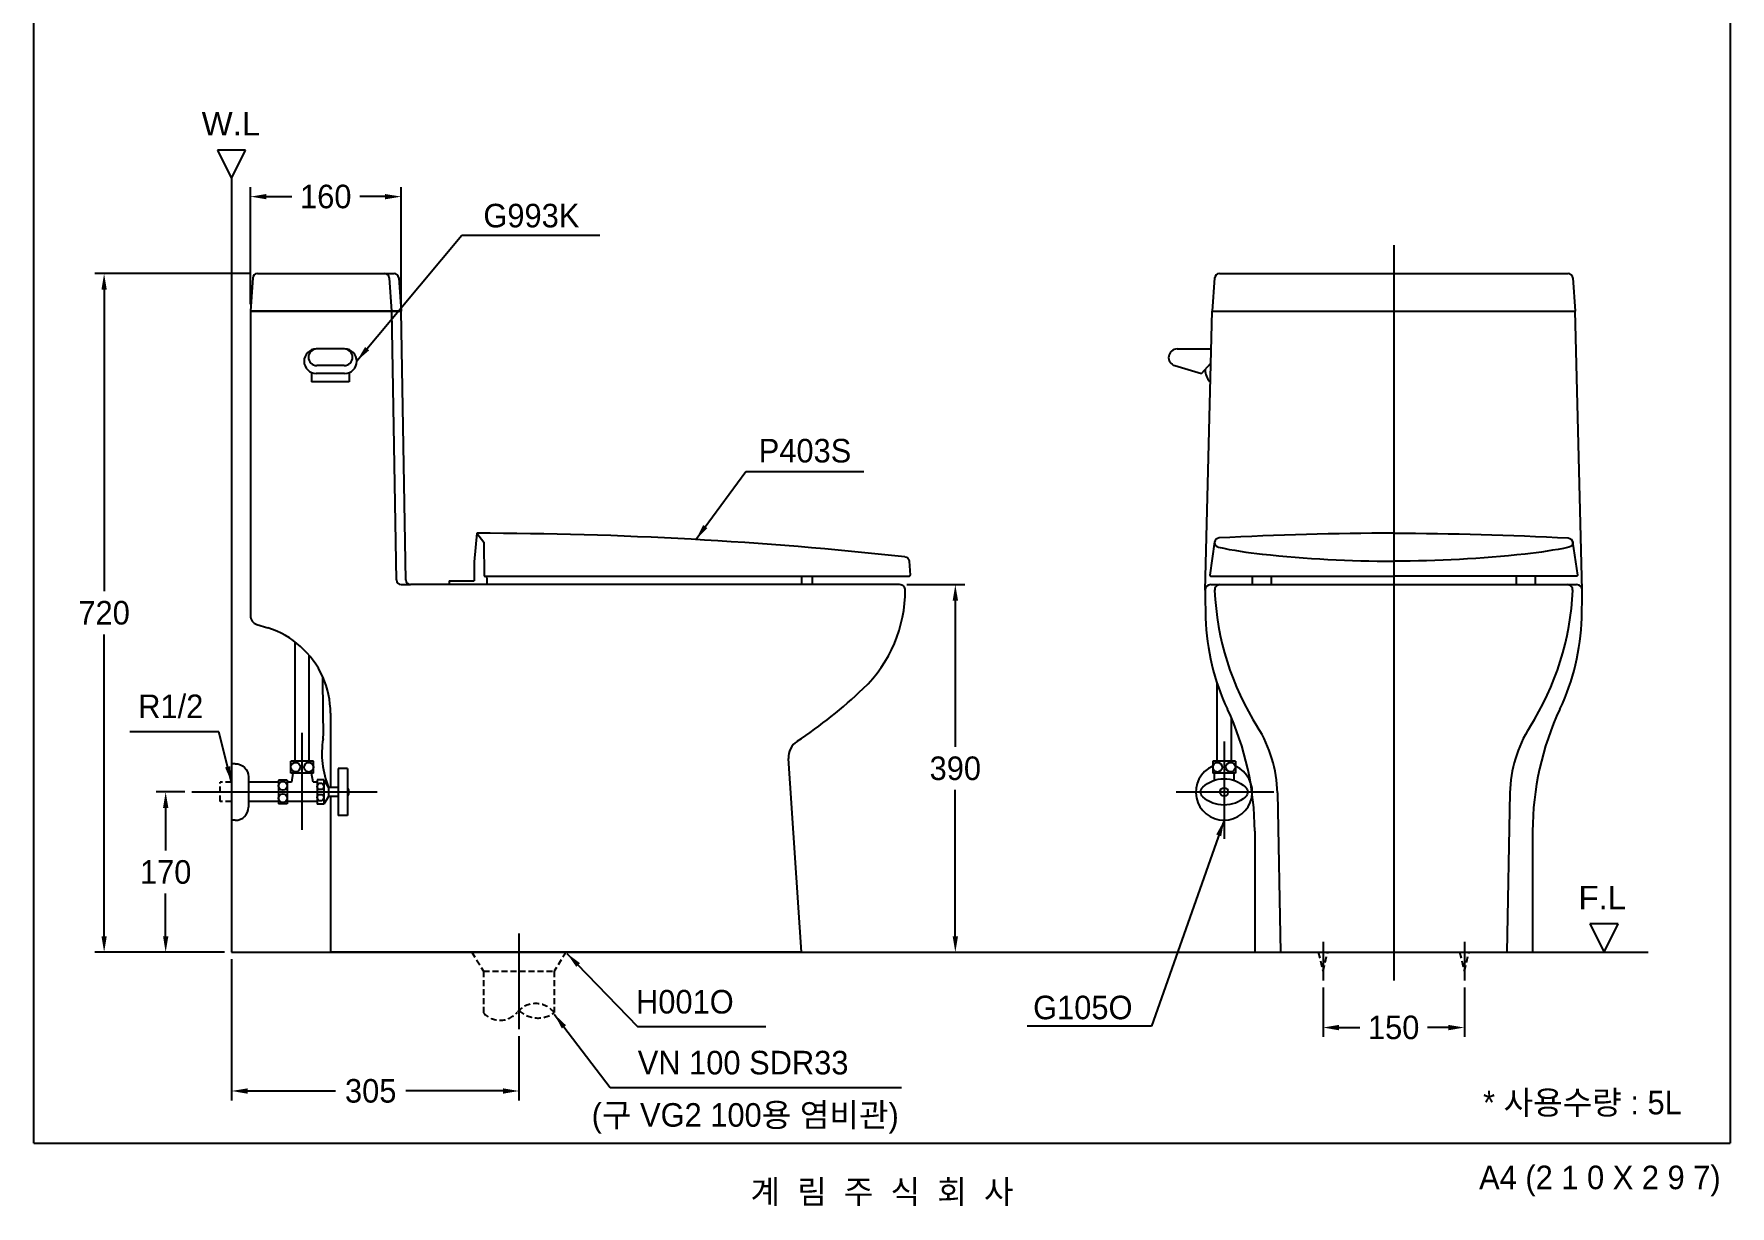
# Model space of a CAD drawing. Header units: millimetres. Extents: x 0 to 1800, y -67 to 2530.
# Drawn here: x 0 to 1800, y -67 to 1177 of the extents above; entities that cross this region are included whole.
import ezdxf
from ezdxf.enums import TextEntityAlignment as Align
from ezdxf.lldxf.tags import DXFTag

# ---------------------------------------------------------------- set-up
doc = ezdxf.new("R2010")
doc.units = ezdxf.units.MM
doc.linetypes.add('DASHED2', pattern=[9.525, 6.35, -3.175])
for name, color, linetype in [('TEXT', 7, 'Continuous'), ('내부선 및 부속', 4, 'Continuous'), ('도각라인', 255, 'Continuous'), ('외형선', 3, 'Continuous'), ('점선', 6, 'DASHED2'), ('중심선', 1, 'DASHED'), ('치수선', 7, 'Continuous')]:
    doc.layers.add(name, color=color, linetype=linetype)
doc.styles.add('____', font='')
doc.styles.add('타이틀', font='H2GTRM.TTF', dxfattribs={"height": 25})
doc.styles.get('____').set_extended_font_data('굴림')
tags = doc.linetypes.add('DASHDOT', pattern=[70, 31, -13, 13, -13]).pattern_tags.tags
tags[10:11] = [DXFTag(74, 4), DXFTag(75, 0), DXFTag(340, '0'), DXFTag(46, 0.0), DXFTag(50, 0.0), DXFTag(44, 0.0), DXFTag(45, 0.0)]
tags[8:9] = [DXFTag(74, 4), DXFTag(75, 0), DXFTag(340, '0'), DXFTag(46, 0.0), DXFTag(50, 0.0), DXFTag(44, 0.0), DXFTag(45, 0.0)]
tags[6:7] = [DXFTag(74, 4), DXFTag(75, 0), DXFTag(340, '0'), DXFTag(46, 0.0), DXFTag(50, 0.0), DXFTag(44, 0.0), DXFTag(45, 0.0)]
tags[4:5] = [DXFTag(74, 4), DXFTag(75, 0), DXFTag(340, '0'), DXFTag(46, 0.0), DXFTag(50, 0.0), DXFTag(44, 0.0), DXFTag(45, 0.0)]
tags = doc.linetypes.add('DASHED', pattern=[25.72, 12.86, -12.86]).pattern_tags.tags
tags[6:7] = [DXFTag(74, 4), DXFTag(75, 0), DXFTag(340, '0'), DXFTag(46, 0.0), DXFTag(50, 0.0), DXFTag(44, 0.0), DXFTag(45, 0.0)]
tags[4:5] = [DXFTag(74, 4), DXFTag(75, 0), DXFTag(340, '0'), DXFTag(46, 0.0), DXFTag(50, 0.0), DXFTag(44, 0.0), DXFTag(45, 0.0)]
doc.dimstyles.new('MSADIM', dxfattribs={"dimtxt": 33, "dimasz": 17, "dimexe": 10, "dimexo": 7.5, "dimgap": 10, "dimtad": 0, "dimtih": 1, "dimtoh": 1, "dimdec": 0, "dimzin": 1, "dimdsep": 46, "dimtxsty": '____', "dimcen": 11.25, "dimadec": 0, "dimazin": 0, "dimtfac": 1, "dimtdec": 0, "dimtix": 1, "dimtmove": 0, "dimatfit": 3, "dimfxl": 1, "dimtolj": 1, "dimtzin": 1, "dimarcsym": 0})

# ---------------------------------------------------------------- blocks, each defined once
blk = doc.blocks.new('*D11')
at = {"layer": '치수선', "color": 0, "linetype": 'Continuous', "lineweight": -2, "transparency": 16777216}
for p, q in [((926.2, 592.4), (987.8, 592.4)), ((977.8, 575.4), (977.8, 420.2)), ((977.8, 219.4), (977.8, 374.6)), ((822.2, 202.4), (987.8, 202.4))]:
    blk.add_line(p, q, dxfattribs=at)
at = {"layer": '치수선', "color": 0, "linetype": 'Continuous', "transparency": 16777216}
for points in [[(975, 575.4), (980.7, 575.4), (977.8, 592.4)], [(975, 219.4), (980.7, 219.4), (977.8, 202.4)]]:
    blk.add_solid(points, dxfattribs=at)
at = {"layer": '치수선', "color": 0, "linetype": 'Continuous', "transparency": 16777216, "insert": (977.8, 397.4), "char_height": 25, "attachment_point": 5, "style": '____'}
blk.add_mtext('\\A1;390', dxfattribs=at)
blk = doc.blocks.new('*D12')
at = {"layer": '치수선', "color": 0, "linetype": 'Continuous', "lineweight": -2, "transparency": 16777216}
for p, q in [((1368, 164.9), (1368, 112.5)), ((1518, 164.9), (1518, 112.5)), ((1385, 122.5), (1407.1, 122.5)), ((1501, 122.5), (1478.9, 122.5))]:
    blk.add_line(p, q, dxfattribs=at)
at = {"layer": '치수선', "color": 0, "linetype": 'Continuous', "transparency": 16777216}
for points in [[(1385, 125.3), (1385, 119.6), (1368, 122.5)], [(1501, 125.3), (1501, 119.6), (1518, 122.5)]]:
    blk.add_solid(points, dxfattribs=at)
at = {"layer": '치수선', "color": 0, "linetype": 'Continuous', "transparency": 16777216, "insert": (1443, 122.5), "char_height": 25, "attachment_point": 5, "style": '____'}
blk.add_mtext('\\A1;150', dxfattribs=at)
blk = doc.blocks.new('*D2')
at = {"layer": '치수선', "color": 0, "linetype": 'Continuous', "lineweight": -2, "transparency": 16777216}
for p, q in [((209.7, 194.9), (209.7, 45.2)), ((514.7, 113.2), (514.7, 45.2)), ((226.7, 55.2), (320, 55.2)), ((497.7, 55.2), (394.7, 55.2))]:
    blk.add_line(p, q, dxfattribs=at)
at = {"layer": '치수선', "color": 0, "linetype": 'Continuous', "transparency": 16777216}
for points in [[(226.7, 58), (226.7, 52.3), (209.7, 55.2)], [(497.7, 58), (497.7, 52.3), (514.7, 55.2)]]:
    blk.add_solid(points, dxfattribs=at)
at = {"layer": '치수선', "color": 0, "linetype": 'Continuous', "transparency": 16777216, "insert": (357.4, 55.2), "char_height": 25, "attachment_point": 5, "style": '____'}
blk.add_mtext('\\A1;305', dxfattribs=at)
blk = doc.blocks.new('*D6')
at = {"layer": '치수선', "color": 0, "linetype": 'Continuous', "lineweight": -2, "transparency": 16777216}
for p, q in [((160.2, 372.4), (129.8, 372.4)), ((139.8, 355.4), (139.8, 310.3)), ((139.8, 219.4), (139.8, 264.6)), ((202.2, 202.4), (129.8, 202.4))]:
    blk.add_line(p, q, dxfattribs=at)
at = {"layer": '치수선', "color": 0, "linetype": 'Continuous', "transparency": 16777216}
for points in [[(137, 355.4), (142.7, 355.4), (139.8, 372.4)], [(137, 219.4), (142.7, 219.4), (139.8, 202.4)]]:
    blk.add_solid(points, dxfattribs=at)
at = {"layer": '치수선', "color": 0, "linetype": 'Continuous', "transparency": 16777216, "insert": (139.8, 287.4), "char_height": 25, "attachment_point": 5, "style": '____'}
blk.add_mtext('\\A1;170', dxfattribs=at)
blk = doc.blocks.new('*D7')
at = {"layer": '치수선', "color": 0, "linetype": 'Continuous', "lineweight": -2, "transparency": 16777216}
for p, q in [((229.7, 922.4), (64.5, 922.4)), ((74.5, 905.4), (74.5, 585.3)), ((74.5, 219.4), (74.5, 539.6)), ((202.2, 202.4), (64.5, 202.4))]:
    blk.add_line(p, q, dxfattribs=at)
at = {"layer": '치수선', "color": 0, "linetype": 'Continuous', "transparency": 16777216}
for points in [[(71.7, 905.4), (77.3, 905.4), (74.5, 922.4)], [(71.7, 219.4), (77.3, 219.4), (74.5, 202.4)]]:
    blk.add_solid(points, dxfattribs=at)
at = {"layer": '치수선', "color": 0, "linetype": 'Continuous', "transparency": 16777216, "insert": (74.5, 562.4), "char_height": 25, "attachment_point": 5, "style": '____'}
blk.add_mtext('\\A1;720', dxfattribs=at)
blk = doc.blocks.new('*D10')
at = {"layer": '치수선', "color": 0, "linetype": 'Continuous', "lineweight": -2, "transparency": 16777216}
for p, q in [((229.7, 889.9), (229.7, 1014)), ((389.7, 889.9), (389.7, 1014)), ((246.7, 1004), (273.8, 1004)), ((372.7, 1004), (345.7, 1004))]:
    blk.add_line(p, q, dxfattribs=at)
at = {"layer": '치수선', "color": 0, "linetype": 'Continuous', "transparency": 16777216}
for points in [[(246.7, 1006.8), (246.7, 1001.2), (229.7, 1004)], [(372.7, 1006.8), (372.7, 1001.2), (389.7, 1004)]]:
    blk.add_solid(points, dxfattribs=at)
at = {"layer": '치수선', "color": 0, "linetype": 'Continuous', "transparency": 16777216, "insert": (309.7, 1004), "char_height": 25, "attachment_point": 5, "style": '____'}
blk.add_mtext('\\A1;160', dxfattribs=at)

msp = doc.modelspace()

# ---------------------------------------------------------------- linework, layer by layer
at = {"layer": '내부선 및 부속'}
for p, q in [((377.1, 917.8), (379.6, 882.4)), ((384.7, 597.3), (379.7, 882.4)), ((1250.5, 882.4), (1635.5, 882.4)), ((389.7, 592.4), (399.7, 592.4)), ((1249, 592.4), (1637, 592.4)), ((314.7, 455.9), (314.7, 377.2)), ((1319.6, 371.6), (1323, 202.4)), ((1566.4, 371.6), (1563, 202.4))]:
    msp.add_line(p, q, dxfattribs=at)
at = {"layer": '내부선 및 부속', "linetype": 'Continuous'}
for p, q in [((329.7, 842.4), (299.7, 842.4)), ((1213.2, 842.4), (1249.5, 842.4)), ((294.7, 817.4), (294.7, 807.4)), ((329.7, 816.4), (299.7, 816.4)), ((329.4, 824.8), (300.1, 824.8)), ((334.7, 817.4), (334.7, 807.4)), ((1210.7, 824.8), (1239.2, 816.4)), ((1239.2, 816.4), (1249.1, 827.3)), ((334.7, 807.4), (294.7, 807.4)), ((1247.7, 807.4), (1248.6, 807.4)), ((469.9, 646.9), (467.2, 616.4)), ((469.9, 646.9), (477.4, 637.4)), ((477.4, 637.4), (477.7, 601.4)), ((1253, 637.7), (1248, 602.6)), ((1632.9, 637.7), (1638, 602.6)), ((467.2, 616.4), (467.2, 596.4)), ((928.8, 617.3), (929.9, 602.5)), ((440.7, 596.4), (440.7, 592.4)), ((440.7, 596.4), (467.2, 596.4)), ((477.7, 601.4), (928.9, 601.4)), ((480.3, 601.4), (480.7, 597.4)), ((480.7, 597.4), (480.7, 592.4)), ((814.5, 601.4), (814.5, 592.4)), ((825.8, 601.4), (825.8, 592.4)), ((1249, 601.4), (1443, 601.4)), ((1293, 601.4), (1293, 592.4)), ((1313, 601.4), (1313, 592.4)), ((1637, 601.4), (1443, 601.4)), ((1573, 601.4), (1573, 592.4)), ((1593, 601.4), (1593, 592.4)), ((277.2, 405.2), (277.2, 531.6)), ((292.2, 405.2), (292.2, 517.3)), ((1255.5, 488.3), (1255.5, 405.2)), ((1270.5, 451.6), (1270.5, 405.2)), ((213.7, 402.4), (209.7, 402.4)), ((296.7, 405.2), (272.7, 405.2)), ((272.7, 392.2), (272.7, 405.2)), ((296.7, 392.2), (296.7, 405.2)), ((322.7, 397.4), (322.7, 347.4)), ((332.7, 397.4), (322.7, 397.4)), ((332.7, 397.4), (332.7, 347.4)), ((1251, 405.2), (1251, 392.2)), ((1275, 405.2), (1251, 405.2)), ((1275, 405.2), (1275, 392.2)), ((227.7, 388.4), (227.7, 356.4)), ((259.7, 382.7), (227.7, 382.7)), ((259.7, 384.9), (259.7, 359.9)), ((268.7, 384.9), (259.7, 384.9)), ((268.7, 384.9), (268.7, 359.9)), ((273.2, 382.7), (268.7, 382.7)), ((296.7, 392.2), (272.7, 392.2)), ((274.7, 392.2), (273.2, 382.7)), ((296.2, 382.7), (294.7, 392.2)), ((300.7, 382.7), (296.2, 382.7)), ((307.7, 385.4), (300.7, 385.4)), ((300.7, 385.4), (300.7, 359.4)), ((307.7, 385.4), (307.7, 359.4)), ((307.7, 385.4), (312.7, 377.2)), ((1275, 392.2), (1251, 392.2)), ((1252.5, 392.2), (1252.5, 384.7)), ((1273.5, 392.2), (1273.5, 384.7)), ((259.7, 362.2), (227.7, 362.2)), ((300.7, 362.2), (268.7, 362.2)), ((312.7, 367.7), (307.7, 359.4)), ((312.7, 377.2), (312.7, 367.7)), ((322.7, 377.2), (312.7, 377.2)), ((322.7, 367.7), (312.7, 367.7)), ((213.7, 342.4), (209.7, 342.4)), ((268.7, 359.9), (259.7, 359.9)), ((307.7, 359.4), (300.7, 359.4)), ((332.7, 347.4), (322.7, 347.4))]:
    msp.add_line(p, q, dxfattribs=at)
at = {"layer": '내부선 및 부속', "linetype": 'Continuous', "flags": 128}
for points in [[(1443, 646.9, -0.013433), (1628.3, 641.9)], [(1629, 632, -0.023608), (1582.4, 624.8)], [(1628.3, 641.9, -0.87974), (1629, 632)], [(924.4, 621.9, -0.36159), (928.8, 617.3)], [(1582.4, 624.8, -0.026861), (1443, 617.3)], [(1638, 602.6, -0.456652), (1637, 601.4)], [(213.7, 402.4, -0.414214), (227.7, 388.4)], [(1240.3, 377.6, -0.388889), (1285.7, 377.6)], [(332.7, 376.9, -0.31563), (332.7, 367.9)], [(1240.3, 367.3, -0.44), (1240.3, 377.6)], [(1285.7, 367.3, -0.388889), (1240.3, 367.3)], [(1285.7, 377.6, -0.44), (1285.7, 367.3)]]:
    msp.add_lwpolyline(points, format="xyb", dxfattribs=at)
at = {"layer": '내부선 및 부속', "linetype": 'Continuous'}
for centre, radius in [((277.7, 398.8), 5), ((291.7, 398.6), 5), ((1256, 398.6), 5), ((1270, 398.8), 5), ((264.2, 378.9), 4.5), ((304.2, 378.4), 3.5), ((264.2, 365.9), 4.5), ((304.2, 366.4), 3.5), ((1263, 372.4), 4.5)]:
    msp.add_circle(centre, radius, dxfattribs=at)
at = {"layer": '내부선 및 부속'}
for centre, radius, start, end in [((372.1, 917.4), 5, 4.0651, 90), ((389.7, 597.4), 5, 181.0049, 270), ((1249, 586.4), 6, 90, 180), ((1259, 586.4), 6, 90, 182.5352), ((1547.7, 599.2), 295, 182.5093, 212.3856), ((1338.3, 599.2), 295, 327.6144, 357.4907), ((1627, 586.4), 6, 357.4648, 90), ((1637, 586.4), 6, 0, 90), ((219.7, 455.9), 95, 0, 24.0604), ((1184.6, 368.9), 135, 1.1611, 32.3856), ((1701.4, 368.9), 135, 147.6144, 178.8389)]:
    msp.add_arc(centre, radius, start, end, dxfattribs=at)
at = {"layer": '내부선 및 부속', "linetype": 'Continuous'}
for centre, radius, start, end in [((299.7, 829.4), 13, 90, 270), ((300.1, 833.6), 8.82, 90, 270), ((329.4, 833.6), 8.82, 270, 90), ((329.7, 829.4), 13, 270, 90), ((1213.2, 833.4), 9, 90, 253.6627), ((1267.7, 822.4), 25, 184.7191, 216.8699), ((465.1, -3579), 4225.9, 83.7606, 89.9345), ((1258, 636.9), 5, 93.0783, 258.4358), ((1357.2, 1121.9), 500, 258.4358, 263.8454), ((1443, -2803.1), 3450, 90, 93.0783), ((1443, 1917.3), 1300, 263.8454, 270), ((928.9, 602.4), 1, 270, 4.2434), ((1249, 602.4), 1, 171.8244, 270), ((1263, 372.4), 30, 113.5781, 66.4217), ((213.7, 356.4), 14, 270, 360)]:
    msp.add_arc(centre, radius, start, end, dxfattribs=at)
at = {"layer": '도각라인', "color": 7}
for p, q in [((0, 0), (0, 2530)), ((1800, 2530), (1800, 0)), ((0, 0), (1800, 0))]:
    msp.add_line(p, q, dxfattribs=at)
at = {"layer": '외형선', "linetype": 'Continuous'}
for p, q in [((224.7, 1053.3), (194.7, 1053.3)), ((194.7, 1053.3), (209.7, 1023.3)), ((209.7, 1023.3), (224.7, 1053.3)), ((209.7, 1023.3), (209.7, 202.4)), ((1681.3, 232.4), (1651.3, 232.4)), ((1651.3, 232.4), (1666.3, 202.4)), ((1666.3, 202.4), (1681.3, 232.4)), ((209.7, 202.4), (1713.1, 202.4))]:
    msp.add_line(p, q, dxfattribs=at)
at = {"layer": '외형선'}
for p, q in [((237.2, 922.4), (382.2, 922.4)), ((1258, 922.4), (1628, 922.4)), ((232.2, 917.8), (229.7, 882.4)), ((232.2, 917.4), (232.2, 917.6)), ((387.2, 917.8), (389.7, 882.4)), ((1253, 917.8), (1250.5, 882.4)), ((1633, 917.8), (1635.5, 882.4)), ((229.7, 882.4), (229.7, 559.7)), ((389.7, 882.4), (229.7, 882.4)), ((229.7, 882.4), (389.7, 882.4)), ((394.7, 597.3), (389.7, 882.4)), ((1243, 586.6), (1250.5, 882.4)), ((1643, 586.6), (1635.5, 882.4)), ((1643, 586.6), (1635.5, 882.4)), ((918.7, 592.4), (399.7, 592.4)), ((236.7, 550.2), (248.4, 546.5)), ((814.7, 202.4), (800.8, 408.1)), ((314.7, 367.7), (314.7, 202.4)), ((1295.5, 330.7), (1295.5, 202.4)), ((1590.5, 330.7), (1590.5, 202.4)), ((814.7, 202.4), (314.7, 202.4)), ((1295.5, 202.4), (1590.5, 202.4))]:
    msp.add_line(p, q, dxfattribs=at)
for centre, radius, start, end in [((237.2, 917.4), 5, 90, 180), ((382.2, 917.4), 5, 4.0651, 90), ((1258, 917.4), 5, 90, 180), ((1628, 917.4), 5, 0, 90), ((399.7, 597.4), 5, 181.0049, 270), ((779.7, 586.8), 145, 313.7354, 0.1409), ((918.7, 586.4), 6, 359.8561, 90), ((2198.1, 586.4), 955.1, 180, 181.7686), ((687.9, 586.4), 955.1, 358.2314, 0), ((239.7, 559.7), 10, 180, 252.4248), ((219.7, 455.9), 95, 24.0604, 72.4248), ((1488.3, 564.5), 245, 181.7686, 205.1551), ((1397.7, 564.5), 245, 334.8449, 358.2314), ((-55009.2, -195.3), 55320, 0.65171, 0.71458), ((537.8, 839.7), 495, 303.3383, 313.7354), ((990.5, 330.7), 305, 0, 25.1551), ((1895.5, 330.7), 305, 154.8449, 180), ((277.2, 433.6), 30, 350.6738, 0.6517), ((400.6, 413.4), 95, 170.6738, 202.4197), ((820.8, 409.4), 20, 123.3383, 183.8626)]:
    msp.add_arc(centre, radius, start, end, dxfattribs=at)
at = {"layer": '점선'}
for p, q in [((197.7, 362.2), (197.7, 382.7)), ((209.7, 382.7), (197.7, 382.7)), ((209.7, 362.2), (197.7, 362.2)), ((464.7, 202.4), (477.2, 182.4)), ((564.7, 202.4), (552.2, 182.4)), ((1363, 202.4), (1368, 182.4)), ((1368, 182.4), (1373, 202.4)), ((1513, 202.4), (1518, 182.4)), ((1518, 182.4), (1523, 202.4)), ((477.2, 182.4), (477.2, 137.9)), ((477.2, 182.4), (552.2, 182.4)), ((552.2, 182.4), (552.2, 138.3))]:
    msp.add_line(p, q, dxfattribs=at)
for centre, radius, start, end in [((532.4, 122.5), 25.4, 38.5927, 140.2275), ((494.7, 153.8), 23.6, 222.2205, 320.2275), ((534.9, 161.9), 29.3, 226.4632, 306.3085)]:
    msp.add_arc(centre, radius, start, end, dxfattribs=at)
at = {"layer": '중심선', "linetype": 'DASHDOT'}
for p, q in [((1443, 952.4), (1443, 172.4)), ((284.7, 332.2), (284.7, 435.2)), ((1263, 425.9), (1263, 322.8)), ((167.7, 372.4), (364.2, 372.4)), ((1212.2, 372.4), (1315.8, 372.4)), ((514.7, 222.4), (514.7, 120.7)), ((1368, 213.5), (1368, 172.4)), ((1518, 213.5), (1518, 172.4))]:
    msp.add_line(p, q, dxfattribs=at)
at = {"layer": '치수선', "linetype": 'Continuous'}
for p, q in [((471.1, 963.1), (600.6, 963.1)), ((772.4, 712.4), (880.7, 712.4)), ((657.6, 123.6), (776.6, 123.6)), ((1168.9, 124.1), (1053.9, 124.1)), ((628.5, 58.8), (920.8, 58.8))]:
    msp.add_line(p, q, dxfattribs=at)

# ---------------------------------------------------------------- texts
at = {"layer": 'TEXT', "style": '타이틀'}
for s, p in [('* 사용수량 : 5L', (1643.3, 42.9)), ('계  림  주  식  회  사', (900, -51.7))]:
    msp.add_text(s, height=25, dxfattribs=at).set_placement(p, align=Align.MIDDLE_CENTER)
msp.add_text('A4 (2 1 0 X 2 9 7)', height=25, dxfattribs=at).set_placement((1790, -36.5), align=Align.MIDDLE_RIGHT)
at = {"layer": 'TEXT', "char_height": 25, "attachment_point": 1, "line_spacing_factor": 0.963855, "style": '타이틀'}
for s, insert, width in [('\\fArial;W.L', (178, 1093.9), 248.993), ('\\A1;G993K', (477, 996.4), 248.993), ('\\A1;P403S', (769.2, 747), 248.993), ('\\fArial;F.L', (1639.1, 272.8), 248.993), ('\\A1; G105O', (1051.3, 156.3), 248.993), ('\\A1;VN 100 SDR33', (640.8, 97.8), 379.657), ('\\A1;(구 VG2 100{\\fGulim|b0|i0|c129|p50;용 염비관)}', (591.9, 42.3), 379.657)]:
    msp.add_mtext(s, dxfattribs=dict(at, insert=insert, width=width))
at = {"layer": '치수선', "linetype": 'Continuous', "char_height": 25, "attachment_point": 1, "line_spacing_factor": 0.963855, "style": '타이틀'}
for s, insert, width in [('\\A1;R1/2', (110.7, 475.8), 248.993), ('\\A1; H001O', (629.9, 162.4), 361.787)]:
    msp.add_mtext(s, dxfattribs=dict(at, insert=insert, width=width))

# ---------------------------------------------------------------- dimensions: what is measured, and where the dimension line sits
at = {"layer": '치수선', "linetype": 'Continuous'}
for base, p1, p2, picture, middle in [((389.7, 1004), (229.7, 882.4), (389.7, 882.4), '*D10', (309.7, 1004)), ((1518, 122.5), (1368, 172.4), (1518, 172.4), '*D12', (1443, 122.5))]:
    dim = msp.add_linear_dim(base=base, p1=p1, p2=p2, dimstyle='MSADIM', override={"dimtxt": 25}, dxfattribs=at)
    dim.commit()
    dim.dimension.update_dxf_attribs({"geometry": picture, "text_midpoint": middle})
for base, p1, p2, picture, middle in [((74.5, 922.4), (209.7, 202.4), (237.2, 922.4), '*D7', (74.5, 562.4)), ((977.8, 592.4), (814.7, 202.4), (918.7, 592.4), '*D11', (977.8, 397.4)), ((139.8, 202.4), (167.7, 372.4), (209.7, 202.4), '*D6', (139.8, 287.4))]:
    dim = msp.add_linear_dim(base=base, p1=p1, p2=p2, angle=90, dimstyle='MSADIM', override={"dimtxt": 25}, dxfattribs=at)
    dim.commit()
    dim.dimension.update_dxf_attribs({"geometry": picture, "text_midpoint": middle})
dim = msp.add_linear_dim(base=(514.7, 55.2), p1=(209.7, 202.4), p2=(514.7, 120.7), dimstyle='MSADIM', override={"dimtxt": 25}, dxfattribs=at)
dim.commit()
dim.dimension.update_dxf_attribs({"geometry": '*D2', "text_midpoint": (357.4, 55.2), "dimtype": 160})

# ---------------------------------------------------------------- leaders
at = {"layer": '치수선', "linetype": 'Continuous', "annotation_type": 0, "has_hookline": 1, "hookline_direction": 0}
for points, override in [([(342.7, 829.7), (454.1, 963.1), (471.1, 963.1)], {"dimtxt": 25}), ([(702.4, 640.2), (755.4, 712.4), (772.4, 712.4)], {"dimtxt": 25}), ([(565.7, 201.1), (640.6, 123.6), (657.6, 123.6)], {"dimtxt": 30}), ([(552.2, 136.7), (611.5, 58.8), (628.5, 58.8)], {"dimtxt": 25})]:
    msp.add_leader(points, dimstyle='MSADIM', override=override, dxfattribs=at)
at = {"layer": '치수선', "linetype": 'Continuous'}
msp.add_leader([(209.7, 382.7), (196.1, 436.3), (101.7, 436.3)], dimstyle='MSADIM', override={"dimtxt": 25}, dxfattribs=at)
at = {"layer": '치수선', "linetype": 'Continuous', "annotation_type": 0, "has_hookline": 1, "hookline_direction": 0, "horizontal_direction": (-1, 0, 0)}
msp.add_leader([(1263, 342.4), (1185.9, 124.1), (1168.9, 124.1)], dimstyle='MSADIM', override={"dimtxt": 25}, dxfattribs=at)

doc.saveas('drawing.dxf')
